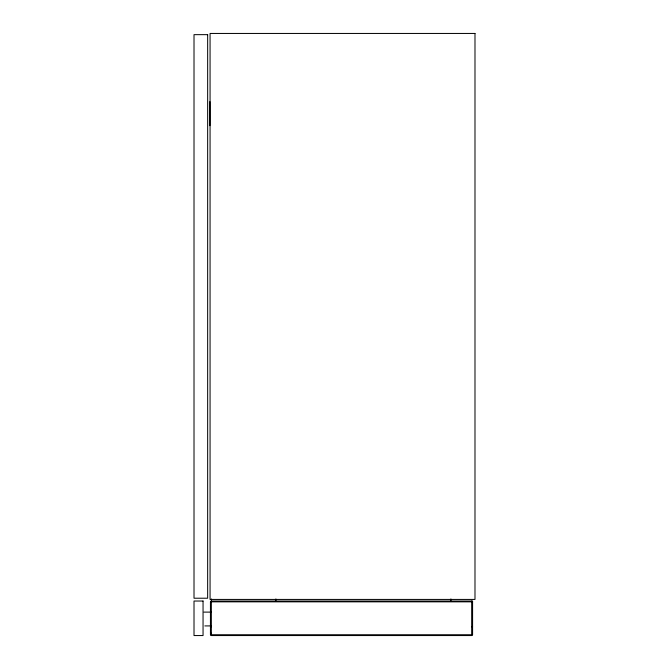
<?xml version="1.0" encoding="UTF-8"?>
<svg xmlns="http://www.w3.org/2000/svg" width="669" height="669" viewBox="0 0 669 669"><rect width="100%" height="100%" fill="white"/><g stroke="black" fill="none" stroke-linecap="round" stroke-linejoin="round"><path stroke-width="1" d="M210.442 601.832L211.345 601.03L472.582 601.03L472.582 634.747L471.678 635.55L211.345 635.55L210.442 634.747L210.442 601.832L472.582 601.832L471.678 601.03L471.678 635.55M203.953 612.11L211.245 612.11M204.856 625.916L211.111 625.916M210.442 626.719L211.345 626.719M471.678 626.719L472.582 626.719M210.442 634.747L472.582 634.747M210.442 632.339L210.978 633.476M450.906 598.947L450.906 601.03M275.887 598.947L275.887 601.03M211.345 598.947L211.345 635.55M209.874 101.596L209.874 125.68M474.99 33.45L210.066 33.45L210.066 599.424L474.99 599.424L474.99 33.45M207.658 34.654L194.01 34.654L194.01 598.22L207.658 598.22L207.658 34.654M203.05 601.03L194.01 601.03L194.01 635.55L203.05 635.55L203.05 601.03"/></g></svg>
